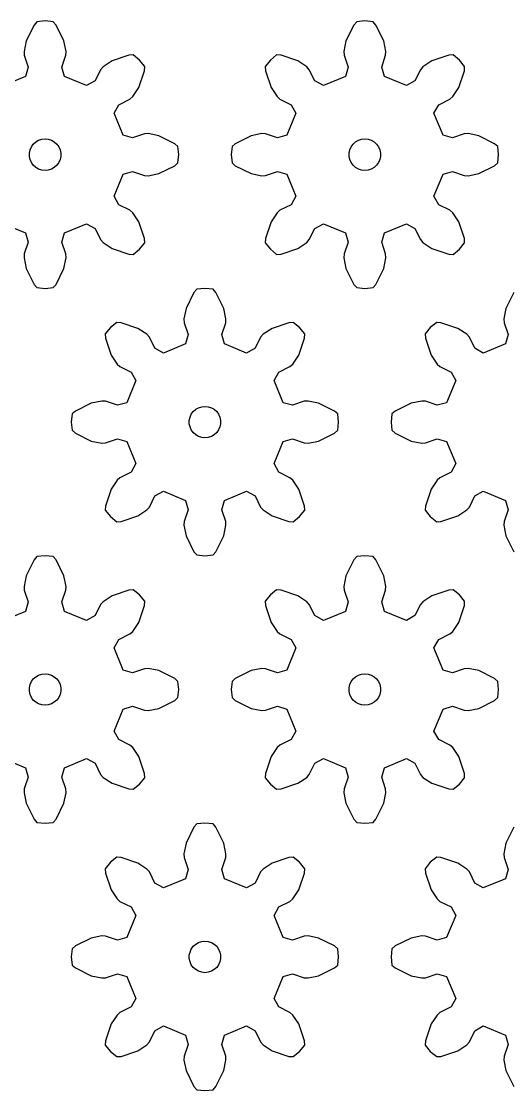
# Model space of a CAD drawing. Extents: x 0 to 208, y 0 to 229.
# Drawn here: x 56.2 to 102.6, y 0 to 101.8 of the extents above; entities that cross this region are included whole.
import ezdxf

# ---------------------------------------------------------------- set-up
doc = ezdxf.new("R2010")
doc.units = 0

msp = doc.modelspace()

# ---------------------------------------------------------------- linework, layer by layer
for p, q in [((58.43, 101.86), (57.65, 101.78)), ((59.2, 101.78), (58.43, 101.86)), ((88.89, 101.86), (88.12, 101.78)), ((89.67, 101.78), (88.89, 101.86)), ((57.38, 101.47), (56.63, 99.96)), ((57.65, 101.78), (57.38, 101.47)), ((59.48, 101.47), (59.2, 101.78)), ((60.23, 99.96), (59.48, 101.47)), ((87.85, 101.47), (87.09, 99.96)), ((88.12, 101.78), (87.85, 101.47)), ((89.94, 101.47), (89.67, 101.78)), ((90.69, 99.96), (89.94, 101.47)), ((56.63, 99.96), (56.43, 98.95)), ((60.43, 98.95), (60.23, 99.96)), ((87.09, 99.96), (86.89, 98.95)), ((90.9, 98.95), (90.69, 99.96)), ((56.43, 98.95), (56.45, 98.59)), ((60.41, 98.59), (60.43, 98.95)), ((86.89, 98.95), (86.91, 98.59)), ((90.87, 98.59), (90.9, 98.95)), ((56.45, 98.59), (56.83, 97.46)), ((60.03, 97.46), (60.41, 98.59)), ((64.82, 98.06), (63.96, 97.49)), ((66.42, 98.6), (64.82, 98.06)), ((66.83, 98.62), (66.42, 98.6)), ((67.43, 98.13), (66.83, 98.62)), ((67.93, 97.53), (67.43, 98.13)), ((79.89, 98.13), (79.4, 97.53)), ((80.49, 98.62), (79.89, 98.13)), ((80.91, 98.6), (80.49, 98.62)), ((82.51, 98.06), (80.91, 98.6)), ((83.36, 97.49), (82.51, 98.06)), ((86.91, 98.59), (87.29, 97.46)), ((90.5, 97.46), (90.87, 98.59)), ((95.28, 98.06), (94.42, 97.49)), ((96.88, 98.6), (95.28, 98.06)), ((97.3, 98.62), (96.88, 98.6)), ((97.9, 98.13), (97.3, 98.62)), ((98.39, 97.53), (97.9, 98.13)), ((56.83, 97.46), (56.58, 96.57)), ((60.28, 96.57), (60.03, 97.46)), ((63.72, 97.22), (63.19, 96.15)), ((63.96, 97.49), (63.72, 97.22)), ((67.36, 95.51), (67.9, 97.12)), ((67.9, 97.12), (67.93, 97.53)), ((79.4, 97.53), (79.42, 97.12)), ((79.42, 97.12), (79.96, 95.51)), ((83.6, 97.22), (83.36, 97.49)), ((84.13, 96.15), (83.6, 97.22)), ((87.29, 97.46), (87.04, 96.57)), ((90.75, 96.57), (90.5, 97.46)), ((94.18, 97.22), (93.66, 96.15)), ((94.42, 97.49), (94.18, 97.22)), ((97.83, 95.51), (98.37, 97.12)), ((98.37, 97.12), (98.39, 97.53)), ((56.58, 96.57), (54.47, 95.7)), ((62.39, 95.7), (60.28, 96.57)), ((63.19, 96.15), (62.39, 95.7)), ((84.94, 95.7), (84.13, 96.15)), ((87.04, 96.57), (84.94, 95.7)), ((92.85, 95.7), (90.75, 96.57)), ((93.66, 96.15), (92.85, 95.7)), ((66.79, 94.66), (67.36, 95.51)), ((79.96, 95.51), (80.53, 94.66)), ((97.26, 94.66), (97.83, 95.51)), ((65.01, 93.08), (65.46, 93.89)), ((65.46, 93.89), (66.52, 94.42)), ((66.52, 94.42), (66.79, 94.66)), ((80.53, 94.66), (80.8, 94.42)), ((80.8, 94.42), (81.87, 93.89)), ((81.87, 93.89), (82.32, 93.08)), ((95.47, 93.08), (95.92, 93.89)), ((95.92, 93.89), (96.98, 94.42)), ((96.98, 94.42), (97.26, 94.66)), ((65.88, 90.98), (65.01, 93.08)), ((82.32, 93.08), (81.45, 90.98)), ((96.34, 90.98), (95.47, 93.08)), ((58.12, 90.59), (58.43, 90.63)), ((58.43, 90.63), (58.74, 90.59)), ((66.77, 90.73), (65.88, 90.98)), ((67.89, 91.11), (66.77, 90.73)), ((68.25, 91.13), (67.89, 91.11)), ((69.26, 90.93), (68.25, 91.13)), ((70.78, 90.17), (69.26, 90.93)), ((78.06, 90.93), (76.55, 90.17)), ((79.07, 91.13), (78.06, 90.93)), ((79.43, 91.11), (79.07, 91.13)), ((80.56, 90.73), (79.43, 91.11)), ((81.45, 90.98), (80.56, 90.73)), ((88.58, 90.59), (88.89, 90.63)), ((88.89, 90.63), (89.21, 90.59)), ((97.23, 90.73), (96.34, 90.98)), ((98.36, 91.11), (97.23, 90.73)), ((98.72, 91.13), (98.36, 91.11)), ((99.73, 90.93), (98.72, 91.13)), ((101.24, 90.17), (99.73, 90.93)), ((57, 89.59), (57.13, 89.88)), ((57.13, 89.88), (57.31, 90.13)), ((57.31, 90.13), (57.55, 90.34)), ((57.55, 90.34), (57.82, 90.5)), ((57.82, 90.5), (58.12, 90.59)), ((58.74, 90.59), (59.04, 90.5)), ((59.04, 90.5), (59.31, 90.34)), ((59.31, 90.34), (59.54, 90.13)), ((59.54, 90.13), (59.73, 89.88)), ((59.73, 89.88), (59.86, 89.59)), ((71.09, 89.9), (70.78, 90.17)), ((71.16, 89.13), (71.09, 89.9)), ((76.24, 89.9), (76.16, 89.13)), ((76.55, 90.17), (76.24, 89.9)), ((87.47, 89.59), (87.6, 89.88)), ((87.6, 89.88), (87.78, 90.13)), ((87.78, 90.13), (88.01, 90.34)), ((88.01, 90.34), (88.28, 90.5)), ((88.28, 90.5), (88.58, 90.59)), ((89.21, 90.59), (89.5, 90.5)), ((89.5, 90.5), (89.78, 90.34)), ((89.78, 90.34), (90.01, 90.13)), ((90.01, 90.13), (90.19, 89.88)), ((90.19, 89.88), (90.32, 89.59)), ((101.55, 89.9), (101.24, 90.17)), ((101.63, 89.13), (101.55, 89.9)), ((56.94, 89.28), (57, 89.59)), ((56.94, 88.97), (56.94, 89.28)), ((57, 88.66), (56.94, 88.97)), ((57.13, 88.38), (57, 88.66)), ((59.86, 88.66), (59.73, 88.38)), ((59.86, 89.59), (59.92, 89.28)), ((59.92, 88.97), (59.86, 88.66)), ((59.92, 89.28), (59.92, 88.97)), ((71.09, 88.35), (71.16, 89.13)), ((76.16, 89.13), (76.24, 88.35)), ((87.4, 89.28), (87.47, 89.59)), ((87.4, 88.97), (87.4, 89.28)), ((87.47, 88.66), (87.4, 88.97)), ((87.6, 88.38), (87.47, 88.66)), ((90.32, 88.66), (90.19, 88.38)), ((90.32, 89.59), (90.39, 89.28)), ((90.39, 88.97), (90.32, 88.66)), ((90.39, 89.28), (90.39, 88.97)), ((101.55, 88.35), (101.63, 89.13)), ((57.31, 88.12), (57.13, 88.38)), ((57.55, 87.91), (57.31, 88.12)), ((57.82, 87.76), (57.55, 87.91)), ((58.12, 87.66), (57.82, 87.76)), ((58.43, 87.63), (58.12, 87.66)), ((58.74, 87.66), (58.43, 87.63)), ((59.04, 87.76), (58.74, 87.66)), ((59.31, 87.91), (59.04, 87.76)), ((59.54, 88.12), (59.31, 87.91)), ((59.73, 88.38), (59.54, 88.12)), ((69.26, 87.33), (70.78, 88.08)), ((70.78, 88.08), (71.09, 88.35)), ((76.24, 88.35), (76.55, 88.08)), ((76.55, 88.08), (78.06, 87.33)), ((87.78, 88.12), (87.6, 88.38)), ((88.01, 87.91), (87.78, 88.12)), ((88.28, 87.76), (88.01, 87.91)), ((88.58, 87.66), (88.28, 87.76)), ((88.89, 87.63), (88.58, 87.66)), ((89.21, 87.66), (88.89, 87.63)), ((89.5, 87.76), (89.21, 87.66)), ((89.78, 87.91), (89.5, 87.76)), ((90.01, 88.12), (89.78, 87.91)), ((90.19, 88.38), (90.01, 88.12)), ((99.73, 87.33), (101.24, 88.08)), ((101.24, 88.08), (101.55, 88.35)), ((65.01, 85.17), (65.88, 87.27)), ((65.88, 87.27), (66.77, 87.53)), ((66.77, 87.53), (67.89, 87.15)), ((67.89, 87.15), (68.25, 87.12)), ((68.25, 87.12), (69.26, 87.33)), ((78.06, 87.33), (79.07, 87.12)), ((79.07, 87.12), (79.43, 87.15)), ((79.43, 87.15), (80.56, 87.53)), ((80.56, 87.53), (81.45, 87.27)), ((81.45, 87.27), (82.32, 85.17)), ((95.47, 85.17), (96.34, 87.27)), ((96.34, 87.27), (97.23, 87.53)), ((97.23, 87.53), (98.36, 87.15)), ((98.36, 87.15), (98.72, 87.12)), ((98.72, 87.12), (99.73, 87.33)), ((65.46, 84.36), (65.01, 85.17)), ((82.32, 85.17), (81.87, 84.36)), ((95.92, 84.36), (95.47, 85.17)), ((66.52, 83.84), (65.46, 84.36)), ((66.79, 83.6), (66.52, 83.84)), ((67.36, 82.74), (66.79, 83.6)), ((80.53, 83.6), (79.96, 82.74)), ((80.8, 83.84), (80.53, 83.6)), ((81.87, 84.36), (80.8, 83.84)), ((96.98, 83.84), (95.92, 84.36)), ((97.26, 83.6), (96.98, 83.84)), ((97.83, 82.74), (97.26, 83.6)), ((54.47, 82.55), (56.58, 81.68)), ((60.28, 81.68), (62.39, 82.55)), ((62.39, 82.55), (63.19, 82.1)), ((67.9, 81.14), (67.36, 82.74)), ((79.96, 82.74), (79.42, 81.14)), ((84.13, 82.1), (84.94, 82.55)), ((84.94, 82.55), (87.04, 81.68)), ((90.75, 81.68), (92.85, 82.55)), ((92.85, 82.55), (93.66, 82.1)), ((98.37, 81.14), (97.83, 82.74)), ((56.58, 81.68), (56.83, 80.79)), ((60.03, 80.79), (60.28, 81.68)), ((63.19, 82.1), (63.72, 81.04)), ((83.6, 81.04), (84.13, 82.1)), ((87.04, 81.68), (87.29, 80.79)), ((90.5, 80.79), (90.75, 81.68)), ((93.66, 82.1), (94.18, 81.04)), ((56.83, 80.79), (56.45, 79.67)), ((60.41, 79.67), (60.03, 80.79)), ((63.72, 81.04), (63.96, 80.76)), ((63.96, 80.76), (64.82, 80.2)), ((67.43, 80.12), (67.93, 80.73)), ((67.93, 80.73), (67.9, 81.14)), ((79.42, 81.14), (79.4, 80.73)), ((79.4, 80.73), (79.89, 80.12)), ((82.51, 80.2), (83.36, 80.76)), ((83.36, 80.76), (83.6, 81.04)), ((87.29, 80.79), (86.91, 79.67)), ((90.87, 79.67), (90.5, 80.79)), ((94.18, 81.04), (94.42, 80.76)), ((94.42, 80.76), (95.28, 80.2)), ((97.9, 80.12), (98.39, 80.73)), ((98.39, 80.73), (98.37, 81.14)), ((56.45, 79.67), (56.43, 79.3)), ((60.43, 79.3), (60.41, 79.67)), ((64.82, 80.2), (66.42, 79.66)), ((66.42, 79.66), (66.83, 79.63)), ((66.83, 79.63), (67.43, 80.12)), ((79.89, 80.12), (80.49, 79.63)), ((80.49, 79.63), (80.91, 79.66)), ((80.91, 79.66), (82.51, 80.2)), ((86.91, 79.67), (86.89, 79.3)), ((90.9, 79.3), (90.87, 79.67)), ((95.28, 80.2), (96.88, 79.66)), ((96.88, 79.66), (97.3, 79.63)), ((97.3, 79.63), (97.9, 80.12)), ((56.43, 79.3), (56.63, 78.3)), ((60.23, 78.3), (60.43, 79.3)), ((86.89, 79.3), (87.09, 78.3)), ((90.69, 78.3), (90.9, 79.3)), ((56.63, 78.3), (57.38, 76.78)), ((59.48, 76.78), (60.23, 78.3)), ((87.09, 78.3), (87.85, 76.78)), ((89.94, 76.78), (90.69, 78.3)), ((57.38, 76.78), (57.65, 76.47)), ((57.65, 76.47), (58.43, 76.39)), ((58.43, 76.39), (59.2, 76.47)), ((59.2, 76.47), (59.48, 76.78)), ((73.66, 76.39), (72.89, 76.32)), ((74.44, 76.32), (73.66, 76.39)), ((87.85, 76.78), (88.12, 76.47)), ((88.12, 76.47), (88.89, 76.39)), ((88.89, 76.39), (89.67, 76.47)), ((89.67, 76.47), (89.94, 76.78)), ((72.61, 76.01), (71.86, 74.49)), ((72.89, 76.32), (72.61, 76.01)), ((74.71, 76.01), (74.44, 76.32)), ((75.46, 74.49), (74.71, 76.01)), ((103.08, 76.01), (102.33, 74.49)), ((71.86, 74.49), (71.66, 73.49)), ((75.66, 73.49), (75.46, 74.49)), ((102.33, 74.49), (102.12, 73.49)), ((71.66, 73.49), (71.68, 73.12)), ((75.64, 73.12), (75.66, 73.49)), ((102.12, 73.49), (102.15, 73.12)), ((64.66, 72.67), (64.16, 72.06)), ((65.26, 73.16), (64.66, 72.67)), ((65.67, 73.13), (65.26, 73.16)), ((67.28, 72.59), (65.67, 73.13)), ((68.13, 72.02), (67.28, 72.59)), ((71.68, 73.12), (72.06, 72)), ((75.26, 72), (75.64, 73.12)), ((80.05, 72.59), (79.19, 72.02)), ((81.65, 73.13), (80.05, 72.59)), ((82.06, 73.16), (81.65, 73.13)), ((82.67, 72.67), (82.06, 73.16)), ((83.16, 72.06), (82.67, 72.67)), ((95.12, 72.67), (94.63, 72.06)), ((95.73, 73.16), (95.12, 72.67)), ((96.14, 73.13), (95.73, 73.16)), ((97.74, 72.59), (96.14, 73.13)), ((98.6, 72.02), (97.74, 72.59)), ((102.15, 73.12), (102.53, 72)), ((64.16, 72.06), (64.19, 71.65)), ((64.19, 71.65), (64.73, 70.05)), ((68.37, 71.75), (68.13, 72.02)), ((68.9, 70.69), (68.37, 71.75)), ((72.06, 72), (71.81, 71.11)), ((75.51, 71.11), (75.26, 72)), ((78.95, 71.75), (78.43, 70.69)), ((79.19, 72.02), (78.95, 71.75)), ((82.59, 70.05), (83.13, 71.65)), ((83.13, 71.65), (83.16, 72.06)), ((94.63, 72.06), (94.66, 71.65)), ((94.66, 71.65), (95.2, 70.05)), ((98.84, 71.75), (98.6, 72.02)), ((99.36, 70.69), (98.84, 71.75)), ((102.53, 72), (102.27, 71.11)), ((69.71, 70.24), (68.9, 70.69)), ((71.81, 71.11), (69.71, 70.24)), ((77.62, 70.24), (75.51, 71.11)), ((78.43, 70.69), (77.62, 70.24)), ((100.17, 70.24), (99.36, 70.69)), ((102.27, 71.11), (100.17, 70.24)), ((64.73, 70.05), (65.3, 69.19)), ((82.02, 69.19), (82.59, 70.05)), ((95.2, 70.05), (95.76, 69.19)), ((65.3, 69.19), (65.57, 68.95)), ((65.57, 68.95), (66.63, 68.43)), ((66.63, 68.43), (67.09, 67.62)), ((80.24, 67.62), (80.69, 68.43)), ((80.69, 68.43), (81.75, 68.95)), ((81.75, 68.95), (82.02, 69.19)), ((95.76, 69.19), (96.04, 68.95)), ((96.04, 68.95), (97.1, 68.43)), ((97.1, 68.43), (97.55, 67.62)), ((67.09, 67.62), (66.21, 65.51)), ((81.11, 65.51), (80.24, 67.62)), ((97.55, 67.62), (96.68, 65.51)), ((62.83, 65.46), (61.32, 64.71)), ((63.84, 65.66), (62.83, 65.46)), ((64.2, 65.64), (63.84, 65.66)), ((65.32, 65.26), (64.2, 65.64)), ((66.21, 65.51), (65.32, 65.26)), ((82, 65.26), (81.11, 65.51)), ((83.12, 65.64), (82, 65.26)), ((83.49, 65.66), (83.12, 65.64)), ((84.49, 65.46), (83.49, 65.66)), ((86.01, 64.71), (84.49, 65.46)), ((93.3, 65.46), (91.78, 64.71)), ((94.3, 65.66), (93.3, 65.46)), ((94.67, 65.64), (94.3, 65.66)), ((95.79, 65.26), (94.67, 65.64)), ((96.68, 65.51), (95.79, 65.26)), ((61.01, 64.44), (60.93, 63.66)), ((61.32, 64.71), (61.01, 64.44)), ((72.24, 64.13), (72.36, 64.41)), ((72.36, 64.41), (72.55, 64.67)), ((72.55, 64.67), (72.78, 64.88)), ((72.78, 64.88), (73.05, 65.03)), ((73.05, 65.03), (73.35, 65.13)), ((73.35, 65.13), (73.66, 65.16)), ((73.66, 65.16), (73.97, 65.13)), ((73.97, 65.13), (74.27, 65.03)), ((74.27, 65.03), (74.54, 64.88)), ((74.54, 64.88), (74.78, 64.67)), ((74.78, 64.67), (74.96, 64.41)), ((74.96, 64.41), (75.09, 64.13)), ((86.32, 64.44), (86.01, 64.71)), ((86.39, 63.66), (86.32, 64.44)), ((91.47, 64.44), (91.39, 63.66)), ((91.78, 64.71), (91.47, 64.44)), ((60.93, 63.66), (61.01, 62.89)), ((72.17, 63.82), (72.24, 64.13)), ((72.17, 63.51), (72.17, 63.82)), ((72.24, 63.2), (72.17, 63.51)), ((72.36, 62.91), (72.24, 63.2)), ((75.09, 63.2), (74.96, 62.91)), ((75.09, 64.13), (75.15, 63.82)), ((75.15, 63.51), (75.09, 63.2)), ((75.15, 63.82), (75.15, 63.51)), ((86.32, 62.89), (86.39, 63.66)), ((91.39, 63.66), (91.47, 62.89)), ((61.01, 62.89), (61.32, 62.61)), ((61.32, 62.61), (62.83, 61.86)), ((72.55, 62.66), (72.36, 62.91)), ((72.78, 62.45), (72.55, 62.66)), ((73.05, 62.29), (72.78, 62.45)), ((73.35, 62.19), (73.05, 62.29)), ((73.66, 62.16), (73.35, 62.19)), ((73.97, 62.19), (73.66, 62.16)), ((74.27, 62.29), (73.97, 62.19)), ((74.54, 62.45), (74.27, 62.29)), ((74.78, 62.66), (74.54, 62.45)), ((74.96, 62.91), (74.78, 62.66)), ((84.49, 61.86), (86.01, 62.61)), ((86.01, 62.61), (86.32, 62.89)), ((91.47, 62.89), (91.78, 62.61)), ((91.78, 62.61), (93.3, 61.86)), ((62.83, 61.86), (63.84, 61.66)), ((63.84, 61.66), (64.2, 61.68)), ((64.2, 61.68), (65.32, 62.06)), ((65.32, 62.06), (66.21, 61.81)), ((66.21, 61.81), (67.09, 59.71)), ((80.24, 59.71), (81.11, 61.81)), ((81.11, 61.81), (82, 62.06)), ((82, 62.06), (83.12, 61.68)), ((83.12, 61.68), (83.49, 61.66)), ((83.49, 61.66), (84.49, 61.86)), ((93.3, 61.86), (94.3, 61.66)), ((94.3, 61.66), (94.67, 61.68)), ((94.67, 61.68), (95.79, 62.06)), ((95.79, 62.06), (96.68, 61.81)), ((96.68, 61.81), (97.55, 59.71)), ((67.09, 59.71), (66.63, 58.9)), ((80.69, 58.9), (80.24, 59.71)), ((97.55, 59.71), (97.1, 58.9)), ((65.3, 58.13), (64.73, 57.28)), ((65.57, 58.37), (65.3, 58.13)), ((66.63, 58.9), (65.57, 58.37)), ((81.75, 58.37), (80.69, 58.9)), ((82.02, 58.13), (81.75, 58.37)), ((82.59, 57.28), (82.02, 58.13)), ((95.76, 58.13), (95.2, 57.28)), ((96.04, 58.37), (95.76, 58.13)), ((97.1, 58.9), (96.04, 58.37)), ((64.73, 57.28), (64.19, 55.67)), ((68.9, 56.63), (69.71, 57.09)), ((69.71, 57.09), (71.81, 56.21)), ((75.51, 56.21), (77.62, 57.09)), ((77.62, 57.09), (78.43, 56.63)), ((83.13, 55.67), (82.59, 57.28)), ((95.2, 57.28), (94.66, 55.67)), ((99.36, 56.63), (100.17, 57.09)), ((100.17, 57.09), (102.27, 56.21)), ((68.37, 55.57), (68.9, 56.63)), ((71.81, 56.21), (72.06, 55.32)), ((75.26, 55.32), (75.51, 56.21)), ((78.43, 56.63), (78.95, 55.57)), ((98.84, 55.57), (99.36, 56.63)), ((102.27, 56.21), (102.53, 55.32)), ((64.19, 55.67), (64.16, 55.26)), ((64.16, 55.26), (64.66, 54.66)), ((67.28, 54.73), (68.13, 55.3)), ((68.13, 55.3), (68.37, 55.57)), ((72.06, 55.32), (71.68, 54.2)), ((75.64, 54.2), (75.26, 55.32)), ((78.95, 55.57), (79.19, 55.3)), ((79.19, 55.3), (80.05, 54.73)), ((82.67, 54.66), (83.16, 55.26)), ((83.16, 55.26), (83.13, 55.67)), ((94.66, 55.67), (94.63, 55.26)), ((94.63, 55.26), (95.12, 54.66)), ((97.74, 54.73), (98.6, 55.3)), ((98.6, 55.3), (98.84, 55.57)), ((102.53, 55.32), (102.15, 54.2)), ((64.66, 54.66), (65.26, 54.16)), ((65.26, 54.16), (65.67, 54.19)), ((65.67, 54.19), (67.28, 54.73)), ((71.68, 54.2), (71.66, 53.84)), ((75.66, 53.84), (75.64, 54.2)), ((80.05, 54.73), (81.65, 54.19)), ((81.65, 54.19), (82.06, 54.16)), ((82.06, 54.16), (82.67, 54.66)), ((95.12, 54.66), (95.73, 54.16)), ((95.73, 54.16), (96.14, 54.19)), ((96.14, 54.19), (97.74, 54.73)), ((102.15, 54.2), (102.12, 53.84)), ((71.66, 53.84), (71.86, 52.83)), ((75.46, 52.83), (75.66, 53.84)), ((102.12, 53.84), (102.33, 52.83)), ((71.86, 52.83), (72.61, 51.32)), ((74.71, 51.32), (75.46, 52.83)), ((102.33, 52.83), (103.08, 51.32)), ((58.43, 50.93), (57.65, 50.85)), ((59.2, 50.85), (58.43, 50.93)), ((72.61, 51.32), (72.89, 51.01)), ((72.89, 51.01), (73.66, 50.93)), ((73.66, 50.93), (74.44, 51.01)), ((74.44, 51.01), (74.71, 51.32)), ((88.89, 50.93), (88.12, 50.85)), ((89.67, 50.85), (88.89, 50.93)), ((57.38, 50.54), (56.63, 49.03)), ((57.65, 50.85), (57.38, 50.54)), ((59.48, 50.54), (59.2, 50.85)), ((60.23, 49.03), (59.48, 50.54)), ((87.85, 50.54), (87.09, 49.03)), ((88.12, 50.85), (87.85, 50.54)), ((89.94, 50.54), (89.67, 50.85)), ((90.69, 49.03), (89.94, 50.54)), ((56.63, 49.03), (56.43, 48.02)), ((60.43, 48.02), (60.23, 49.03)), ((87.09, 49.03), (86.89, 48.02)), ((90.9, 48.02), (90.69, 49.03)), ((56.43, 48.02), (56.45, 47.66)), ((60.41, 47.66), (60.43, 48.02)), ((86.89, 48.02), (86.91, 47.66)), ((90.87, 47.66), (90.9, 48.02)), ((56.45, 47.66), (56.83, 46.53)), ((60.03, 46.53), (60.41, 47.66)), ((64.82, 47.13), (63.96, 46.56)), ((66.42, 47.67), (64.82, 47.13)), ((66.83, 47.69), (66.42, 47.67)), ((67.43, 47.2), (66.83, 47.69)), ((67.93, 46.6), (67.43, 47.2)), ((79.89, 47.2), (79.4, 46.6)), ((80.49, 47.69), (79.89, 47.2)), ((80.91, 47.67), (80.49, 47.69)), ((82.51, 47.13), (80.91, 47.67)), ((83.36, 46.56), (82.51, 47.13)), ((86.91, 47.66), (87.29, 46.53)), ((90.5, 46.53), (90.87, 47.66)), ((95.28, 47.13), (94.42, 46.56)), ((96.88, 47.67), (95.28, 47.13)), ((97.3, 47.69), (96.88, 47.67)), ((97.9, 47.2), (97.3, 47.69)), ((98.39, 46.6), (97.9, 47.2)), ((56.83, 46.53), (56.58, 45.64)), ((60.28, 45.64), (60.03, 46.53)), ((63.72, 46.29), (63.19, 45.23)), ((63.96, 46.56), (63.72, 46.29)), ((67.36, 44.58), (67.9, 46.19)), ((67.9, 46.19), (67.93, 46.6)), ((79.4, 46.6), (79.42, 46.19)), ((79.42, 46.19), (79.96, 44.58)), ((83.6, 46.29), (83.36, 46.56)), ((84.13, 45.23), (83.6, 46.29)), ((87.29, 46.53), (87.04, 45.64)), ((90.75, 45.64), (90.5, 46.53)), ((94.18, 46.29), (93.66, 45.23)), ((94.42, 46.56), (94.18, 46.29)), ((97.83, 44.58), (98.37, 46.19)), ((98.37, 46.19), (98.39, 46.6)), ((56.58, 45.64), (54.47, 44.77)), ((62.39, 44.77), (60.28, 45.64)), ((63.19, 45.23), (62.39, 44.77)), ((84.94, 44.77), (84.13, 45.23)), ((87.04, 45.64), (84.94, 44.77)), ((92.85, 44.77), (90.75, 45.64)), ((93.66, 45.23), (92.85, 44.77)), ((66.79, 43.73), (67.36, 44.58)), ((79.96, 44.58), (80.53, 43.73)), ((97.26, 43.73), (97.83, 44.58)), ((65.01, 42.15), (65.46, 42.96)), ((65.46, 42.96), (66.52, 43.49)), ((66.52, 43.49), (66.79, 43.73)), ((80.53, 43.73), (80.8, 43.49)), ((80.8, 43.49), (81.87, 42.96)), ((81.87, 42.96), (82.32, 42.15)), ((95.47, 42.15), (95.92, 42.96)), ((95.92, 42.96), (96.98, 43.49)), ((96.98, 43.49), (97.26, 43.73)), ((65.88, 40.05), (65.01, 42.15)), ((82.32, 42.15), (81.45, 40.05)), ((96.34, 40.05), (95.47, 42.15)), ((66.77, 39.8), (65.88, 40.05)), ((67.89, 40.18), (66.77, 39.8)), ((68.25, 40.2), (67.89, 40.18)), ((69.26, 40), (68.25, 40.2)), ((70.78, 39.25), (69.26, 40)), ((78.06, 40), (76.55, 39.25)), ((79.07, 40.2), (78.06, 40)), ((79.43, 40.18), (79.07, 40.2)), ((80.56, 39.8), (79.43, 40.18)), ((81.45, 40.05), (80.56, 39.8)), ((97.23, 39.8), (96.34, 40.05)), ((98.36, 40.18), (97.23, 39.8)), ((98.72, 40.2), (98.36, 40.18)), ((99.73, 40), (98.72, 40.2)), ((101.24, 39.25), (99.73, 40)), ((57, 38.66), (57.13, 38.95)), ((57.13, 38.95), (57.31, 39.2)), ((57.31, 39.2), (57.55, 39.41)), ((57.55, 39.41), (57.82, 39.57)), ((57.82, 39.57), (58.12, 39.66)), ((58.12, 39.66), (58.43, 39.7)), ((58.43, 39.7), (58.74, 39.66)), ((58.74, 39.66), (59.04, 39.57)), ((59.04, 39.57), (59.31, 39.41)), ((59.31, 39.41), (59.54, 39.2)), ((59.54, 39.2), (59.73, 38.95)), ((59.73, 38.95), (59.86, 38.66)), ((71.09, 38.97), (70.78, 39.25)), ((71.16, 38.2), (71.09, 38.97)), ((76.24, 38.97), (76.16, 38.2)), ((76.55, 39.25), (76.24, 38.97)), ((87.47, 38.66), (87.6, 38.95)), ((87.6, 38.95), (87.78, 39.2)), ((87.78, 39.2), (88.01, 39.41)), ((88.01, 39.41), (88.28, 39.57)), ((88.28, 39.57), (88.58, 39.66)), ((88.58, 39.66), (88.89, 39.7)), ((88.89, 39.7), (89.21, 39.66)), ((89.21, 39.66), (89.5, 39.57)), ((89.5, 39.57), (89.78, 39.41)), ((89.78, 39.41), (90.01, 39.2)), ((90.01, 39.2), (90.19, 38.95)), ((90.19, 38.95), (90.32, 38.66)), ((101.55, 38.97), (101.24, 39.25)), ((101.63, 38.2), (101.55, 38.97)), ((56.94, 38.35), (57, 38.66)), ((56.94, 38.04), (56.94, 38.35)), ((57, 37.73), (56.94, 38.04)), ((57.13, 37.45), (57, 37.73)), ((59.86, 37.73), (59.73, 37.45)), ((59.86, 38.66), (59.92, 38.35)), ((59.92, 38.04), (59.86, 37.73)), ((59.92, 38.35), (59.92, 38.04)), ((71.09, 37.42), (71.16, 38.2)), ((76.16, 38.2), (76.24, 37.42)), ((87.4, 38.35), (87.47, 38.66)), ((87.4, 38.04), (87.4, 38.35)), ((87.47, 37.73), (87.4, 38.04)), ((87.6, 37.45), (87.47, 37.73)), ((90.32, 37.73), (90.19, 37.45)), ((90.32, 38.66), (90.39, 38.35)), ((90.39, 38.04), (90.32, 37.73)), ((90.39, 38.35), (90.39, 38.04)), ((101.55, 37.42), (101.63, 38.2)), ((57.31, 37.19), (57.13, 37.45)), ((57.55, 36.98), (57.31, 37.19)), ((57.82, 36.83), (57.55, 36.98)), ((58.12, 36.73), (57.82, 36.83)), ((58.43, 36.7), (58.12, 36.73)), ((58.74, 36.73), (58.43, 36.7)), ((59.04, 36.83), (58.74, 36.73)), ((59.31, 36.98), (59.04, 36.83)), ((59.54, 37.19), (59.31, 36.98)), ((59.73, 37.45), (59.54, 37.19)), ((69.26, 36.4), (70.78, 37.15)), ((70.78, 37.15), (71.09, 37.42)), ((76.24, 37.42), (76.55, 37.15)), ((76.55, 37.15), (78.06, 36.4)), ((87.78, 37.19), (87.6, 37.45)), ((88.01, 36.98), (87.78, 37.19)), ((88.28, 36.83), (88.01, 36.98)), ((88.58, 36.73), (88.28, 36.83)), ((88.89, 36.7), (88.58, 36.73)), ((89.21, 36.73), (88.89, 36.7)), ((89.5, 36.83), (89.21, 36.73)), ((89.78, 36.98), (89.5, 36.83)), ((90.01, 37.19), (89.78, 36.98)), ((90.19, 37.45), (90.01, 37.19)), ((99.73, 36.4), (101.24, 37.15)), ((101.24, 37.15), (101.55, 37.42)), ((65.01, 34.24), (65.88, 36.34)), ((65.88, 36.34), (66.77, 36.6)), ((66.77, 36.6), (67.89, 36.22)), ((67.89, 36.22), (68.25, 36.19)), ((68.25, 36.19), (69.26, 36.4)), ((78.06, 36.4), (79.07, 36.19)), ((79.07, 36.19), (79.43, 36.22)), ((79.43, 36.22), (80.56, 36.6)), ((80.56, 36.6), (81.45, 36.34)), ((81.45, 36.34), (82.32, 34.24)), ((95.47, 34.24), (96.34, 36.34)), ((96.34, 36.34), (97.23, 36.6)), ((97.23, 36.6), (98.36, 36.22)), ((98.36, 36.22), (98.72, 36.19)), ((98.72, 36.19), (99.73, 36.4)), ((65.46, 33.43), (65.01, 34.24)), ((82.32, 34.24), (81.87, 33.43)), ((95.92, 33.43), (95.47, 34.24)), ((66.52, 32.91), (65.46, 33.43)), ((66.79, 32.67), (66.52, 32.91)), ((67.36, 31.81), (66.79, 32.67)), ((80.53, 32.67), (79.96, 31.81)), ((80.8, 32.91), (80.53, 32.67)), ((81.87, 33.43), (80.8, 32.91)), ((96.98, 32.91), (95.92, 33.43)), ((97.26, 32.67), (96.98, 32.91)), ((97.83, 31.81), (97.26, 32.67)), ((54.47, 31.62), (56.58, 30.75)), ((60.28, 30.75), (62.39, 31.62)), ((62.39, 31.62), (63.19, 31.17)), ((67.9, 30.21), (67.36, 31.81)), ((79.96, 31.81), (79.42, 30.21)), ((84.13, 31.17), (84.94, 31.62)), ((84.94, 31.62), (87.04, 30.75)), ((90.75, 30.75), (92.85, 31.62)), ((92.85, 31.62), (93.66, 31.17)), ((98.37, 30.21), (97.83, 31.81)), ((56.58, 30.75), (56.83, 29.86)), ((60.03, 29.86), (60.28, 30.75)), ((63.19, 31.17), (63.72, 30.11)), ((83.6, 30.11), (84.13, 31.17)), ((87.04, 30.75), (87.29, 29.86)), ((90.5, 29.86), (90.75, 30.75)), ((93.66, 31.17), (94.18, 30.11)), ((56.83, 29.86), (56.45, 28.74)), ((60.41, 28.74), (60.03, 29.86)), ((63.72, 30.11), (63.96, 29.83)), ((63.96, 29.83), (64.82, 29.27)), ((67.43, 29.19), (67.93, 29.8)), ((67.93, 29.8), (67.9, 30.21)), ((79.42, 30.21), (79.4, 29.8)), ((79.4, 29.8), (79.89, 29.19)), ((82.51, 29.27), (83.36, 29.83)), ((83.36, 29.83), (83.6, 30.11)), ((87.29, 29.86), (86.91, 28.74)), ((90.87, 28.74), (90.5, 29.86)), ((94.18, 30.11), (94.42, 29.83)), ((94.42, 29.83), (95.28, 29.27)), ((97.9, 29.19), (98.39, 29.8)), ((98.39, 29.8), (98.37, 30.21)), ((56.45, 28.74), (56.43, 28.37)), ((60.43, 28.37), (60.41, 28.74)), ((64.82, 29.27), (66.42, 28.73)), ((66.42, 28.73), (66.83, 28.7)), ((66.83, 28.7), (67.43, 29.19)), ((79.89, 29.19), (80.49, 28.7)), ((80.49, 28.7), (80.91, 28.73)), ((80.91, 28.73), (82.51, 29.27)), ((86.91, 28.74), (86.89, 28.37)), ((90.9, 28.37), (90.87, 28.74)), ((95.28, 29.27), (96.88, 28.73)), ((96.88, 28.73), (97.3, 28.7)), ((97.3, 28.7), (97.9, 29.19)), ((56.43, 28.37), (56.63, 27.37)), ((60.23, 27.37), (60.43, 28.37)), ((86.89, 28.37), (87.09, 27.37)), ((90.69, 27.37), (90.9, 28.37)), ((56.63, 27.37), (57.38, 25.85)), ((59.48, 25.85), (60.23, 27.37)), ((87.09, 27.37), (87.85, 25.85)), ((89.94, 25.85), (90.69, 27.37)), ((57.38, 25.85), (57.65, 25.54)), ((57.65, 25.54), (58.43, 25.46)), ((58.43, 25.46), (59.2, 25.54)), ((59.2, 25.54), (59.48, 25.85)), ((73.66, 25.46), (72.89, 25.39)), ((74.44, 25.39), (73.66, 25.46)), ((87.85, 25.85), (88.12, 25.54)), ((88.12, 25.54), (88.89, 25.46)), ((88.89, 25.46), (89.67, 25.54)), ((89.67, 25.54), (89.94, 25.85)), ((72.61, 25.08), (71.86, 23.56)), ((72.89, 25.39), (72.61, 25.08)), ((74.71, 25.08), (74.44, 25.39)), ((75.46, 23.56), (74.71, 25.08)), ((103.08, 25.08), (102.33, 23.56)), ((71.86, 23.56), (71.66, 22.56)), ((75.66, 22.56), (75.46, 23.56)), ((102.33, 23.56), (102.12, 22.56)), ((71.66, 22.56), (71.68, 22.19)), ((75.64, 22.19), (75.66, 22.56)), ((102.12, 22.56), (102.15, 22.19)), ((64.66, 21.74), (64.16, 21.13)), ((65.26, 22.23), (64.66, 21.74)), ((65.67, 22.2), (65.26, 22.23)), ((67.28, 21.66), (65.67, 22.2)), ((68.13, 21.09), (67.28, 21.66)), ((71.68, 22.19), (72.06, 21.07)), ((75.26, 21.07), (75.64, 22.19)), ((80.05, 21.66), (79.19, 21.09)), ((81.65, 22.2), (80.05, 21.66)), ((82.06, 22.23), (81.65, 22.2)), ((82.67, 21.74), (82.06, 22.23)), ((83.16, 21.13), (82.67, 21.74)), ((95.12, 21.74), (94.63, 21.13)), ((95.73, 22.23), (95.12, 21.74)), ((96.14, 22.2), (95.73, 22.23)), ((97.74, 21.66), (96.14, 22.2)), ((98.6, 21.09), (97.74, 21.66)), ((102.15, 22.19), (102.53, 21.07)), ((64.16, 21.13), (64.19, 20.72)), ((64.19, 20.72), (64.73, 19.12)), ((68.37, 20.82), (68.13, 21.09)), ((68.9, 19.76), (68.37, 20.82)), ((72.06, 21.07), (71.81, 20.18)), ((75.51, 20.18), (75.26, 21.07)), ((78.95, 20.82), (78.43, 19.76)), ((79.19, 21.09), (78.95, 20.82)), ((82.59, 19.12), (83.13, 20.72)), ((83.13, 20.72), (83.16, 21.13)), ((94.63, 21.13), (94.66, 20.72)), ((94.66, 20.72), (95.2, 19.12)), ((98.84, 20.82), (98.6, 21.09)), ((99.36, 19.76), (98.84, 20.82)), ((102.53, 21.07), (102.27, 20.18)), ((69.71, 19.31), (68.9, 19.76)), ((71.81, 20.18), (69.71, 19.31)), ((77.62, 19.31), (75.51, 20.18)), ((78.43, 19.76), (77.62, 19.31)), ((100.17, 19.31), (99.36, 19.76)), ((102.27, 20.18), (100.17, 19.31)), ((64.73, 19.12), (65.3, 18.26)), ((82.02, 18.26), (82.59, 19.12)), ((95.2, 19.12), (95.76, 18.26)), ((65.3, 18.26), (65.57, 18.02)), ((65.57, 18.02), (66.63, 17.5)), ((66.63, 17.5), (67.09, 16.69)), ((80.24, 16.69), (80.69, 17.5)), ((80.69, 17.5), (81.75, 18.02)), ((81.75, 18.02), (82.02, 18.26)), ((95.76, 18.26), (96.04, 18.02)), ((96.04, 18.02), (97.1, 17.5)), ((97.1, 17.5), (97.55, 16.69)), ((67.09, 16.69), (66.21, 14.58)), ((81.11, 14.58), (80.24, 16.69)), ((97.55, 16.69), (96.68, 14.58)), ((62.83, 14.53), (61.32, 13.78)), ((63.84, 14.74), (62.83, 14.53)), ((64.2, 14.71), (63.84, 14.74)), ((65.32, 14.33), (64.2, 14.71)), ((66.21, 14.58), (65.32, 14.33)), ((82, 14.33), (81.11, 14.58)), ((83.12, 14.71), (82, 14.33)), ((83.49, 14.74), (83.12, 14.71)), ((84.49, 14.53), (83.49, 14.74)), ((86.01, 13.78), (84.49, 14.53)), ((93.3, 14.53), (91.78, 13.78)), ((94.3, 14.74), (93.3, 14.53)), ((94.67, 14.71), (94.3, 14.74)), ((95.79, 14.33), (94.67, 14.71)), ((96.68, 14.58), (95.79, 14.33)), ((61.01, 13.51), (60.93, 12.73)), ((61.32, 13.78), (61.01, 13.51)), ((72.24, 13.2), (72.36, 13.48)), ((72.36, 13.48), (72.55, 13.74)), ((72.55, 13.74), (72.78, 13.95)), ((72.78, 13.95), (73.05, 14.1)), ((73.05, 14.1), (73.35, 14.2)), ((73.35, 14.2), (73.66, 14.23)), ((73.66, 14.23), (73.97, 14.2)), ((73.97, 14.2), (74.27, 14.1)), ((74.27, 14.1), (74.54, 13.95)), ((74.54, 13.95), (74.78, 13.74)), ((74.78, 13.74), (74.96, 13.48)), ((74.96, 13.48), (75.09, 13.2)), ((86.32, 13.51), (86.01, 13.78)), ((86.39, 12.73), (86.32, 13.51)), ((91.47, 13.51), (91.39, 12.73)), ((91.78, 13.78), (91.47, 13.51)), ((60.93, 12.73), (61.01, 11.96)), ((72.17, 12.89), (72.24, 13.2)), ((72.17, 12.58), (72.17, 12.89)), ((72.24, 12.27), (72.17, 12.58)), ((72.36, 11.98), (72.24, 12.27)), ((75.09, 12.27), (74.96, 11.98)), ((75.09, 13.2), (75.15, 12.89)), ((75.15, 12.58), (75.09, 12.27)), ((75.15, 12.89), (75.15, 12.58)), ((86.32, 11.96), (86.39, 12.73)), ((91.39, 12.73), (91.47, 11.96)), ((61.01, 11.96), (61.32, 11.68)), ((61.32, 11.68), (62.83, 10.93)), ((72.55, 11.73), (72.36, 11.98)), ((72.78, 11.52), (72.55, 11.73)), ((73.05, 11.36), (72.78, 11.52)), ((73.35, 11.27), (73.05, 11.36)), ((73.66, 11.23), (73.35, 11.27)), ((73.97, 11.27), (73.66, 11.23)), ((74.27, 11.36), (73.97, 11.27)), ((74.54, 11.52), (74.27, 11.36)), ((74.78, 11.73), (74.54, 11.52)), ((74.96, 11.98), (74.78, 11.73)), ((84.49, 10.93), (86.01, 11.68)), ((86.01, 11.68), (86.32, 11.96)), ((91.47, 11.96), (91.78, 11.68)), ((91.78, 11.68), (93.3, 10.93)), ((62.83, 10.93), (63.84, 10.73)), ((63.84, 10.73), (64.2, 10.75)), ((64.2, 10.75), (65.32, 11.13)), ((65.32, 11.13), (66.21, 10.88)), ((66.21, 10.88), (67.09, 8.78)), ((80.24, 8.78), (81.11, 10.88)), ((81.11, 10.88), (82, 11.13)), ((82, 11.13), (83.12, 10.75)), ((83.12, 10.75), (83.49, 10.73)), ((83.49, 10.73), (84.49, 10.93)), ((93.3, 10.93), (94.3, 10.73)), ((94.3, 10.73), (94.67, 10.75)), ((94.67, 10.75), (95.79, 11.13)), ((95.79, 11.13), (96.68, 10.88)), ((96.68, 10.88), (97.55, 8.78)), ((67.09, 8.78), (66.63, 7.97)), ((80.69, 7.97), (80.24, 8.78)), ((97.55, 8.78), (97.1, 7.97)), ((65.3, 7.2), (64.73, 6.35)), ((65.57, 7.44), (65.3, 7.2)), ((66.63, 7.97), (65.57, 7.44)), ((81.75, 7.44), (80.69, 7.97)), ((82.02, 7.2), (81.75, 7.44)), ((82.59, 6.35), (82.02, 7.2)), ((95.76, 7.2), (95.2, 6.35)), ((96.04, 7.44), (95.76, 7.2)), ((97.1, 7.97), (96.04, 7.44)), ((64.73, 6.35), (64.19, 4.74)), ((68.9, 5.7), (69.71, 6.16)), ((69.71, 6.16), (71.81, 5.28)), ((75.51, 5.28), (77.62, 6.16)), ((77.62, 6.16), (78.43, 5.7)), ((83.13, 4.74), (82.59, 6.35)), ((95.2, 6.35), (94.66, 4.74)), ((99.36, 5.7), (100.17, 6.16)), ((100.17, 6.16), (102.27, 5.28)), ((68.37, 4.64), (68.9, 5.7)), ((71.81, 5.28), (72.06, 4.39)), ((75.26, 4.39), (75.51, 5.28)), ((78.43, 5.7), (78.95, 4.64)), ((98.84, 4.64), (99.36, 5.7)), ((102.27, 5.28), (102.53, 4.39)), ((64.19, 4.74), (64.16, 4.33)), ((64.16, 4.33), (64.66, 3.73)), ((67.28, 3.8), (68.13, 4.37)), ((68.13, 4.37), (68.37, 4.64)), ((72.06, 4.39), (71.68, 3.27)), ((75.64, 3.27), (75.26, 4.39)), ((78.95, 4.64), (79.19, 4.37)), ((79.19, 4.37), (80.05, 3.8)), ((82.67, 3.73), (83.16, 4.33)), ((83.16, 4.33), (83.13, 4.74)), ((94.66, 4.74), (94.63, 4.33)), ((94.63, 4.33), (95.12, 3.73)), ((97.74, 3.8), (98.6, 4.37)), ((98.6, 4.37), (98.84, 4.64)), ((102.53, 4.39), (102.15, 3.27)), ((64.66, 3.73), (65.26, 3.24)), ((65.26, 3.24), (65.67, 3.26)), ((65.67, 3.26), (67.28, 3.8)), ((71.68, 3.27), (71.66, 2.91)), ((75.66, 2.91), (75.64, 3.27)), ((80.05, 3.8), (81.65, 3.26)), ((81.65, 3.26), (82.06, 3.24)), ((82.06, 3.24), (82.67, 3.73)), ((95.12, 3.73), (95.73, 3.24)), ((95.73, 3.24), (96.14, 3.26)), ((96.14, 3.26), (97.74, 3.8)), ((102.15, 3.27), (102.12, 2.91)), ((71.66, 2.91), (71.86, 1.9)), ((75.46, 1.9), (75.66, 2.91)), ((102.12, 2.91), (102.33, 1.9)), ((71.86, 1.9), (72.61, 0.39)), ((74.71, 0.39), (75.46, 1.9)), ((102.33, 1.9), (103.08, 0.39)), ((72.61, 0.39), (72.89, 0.08)), ((72.89, 0.08), (73.66, 0)), ((73.66, 0), (74.44, 0.08)), ((74.44, 0.08), (74.71, 0.39))]:
    msp.add_line(p, q)

doc.saveas('drawing.dxf')
